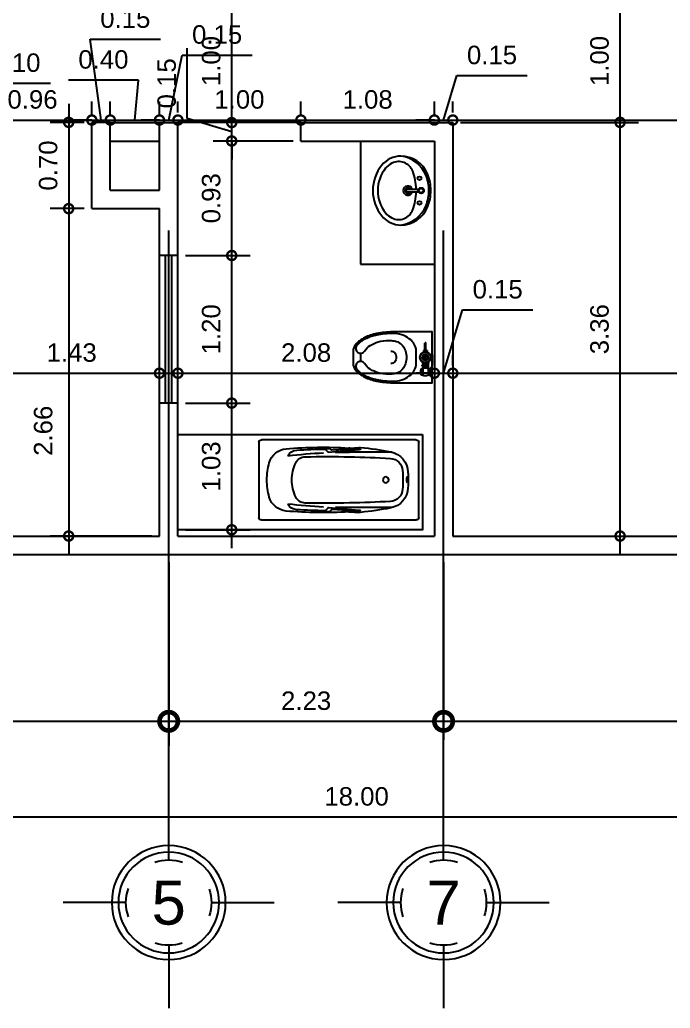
# Model space of a CAD drawing. Header units: inches. Extents: x -370 to 18, y -197 to 199.
# Drawn here: x -279.89 to -274.6, y 76.47 to 84.51 of the extents above; entities that cross this region are included whole.
import ezdxf
from ezdxf.enums import TextEntityAlignment as Align

# ---------------------------------------------------------------- set-up
doc = ezdxf.new("R2010")
doc.units = ezdxf.units.IN
doc.header["$MEASUREMENT"] = 0
doc.header["$PDMODE"] = 34
doc.header["$PDSIZE"] = 0.2
doc.linetypes.add('CENTER2', pattern=[28.575, 19.05, -3.175, 3.175, -3.175])
for name, color, linetype in [('artefactos', 1, 'Continuous'), ('aux2', 194, 'Continuous'), ('MUEBLES', 7, 'Continuous')]:
    doc.layers.add(name, color=color, linetype=linetype)
doc.styles.get("Standard").update_dxf_attribs({"font": 'arial.ttf'})
doc.dimstyles.new('E100', dxfattribs={"dimtxt": 0.15, "dimasz": 0.15, "dimexe": 0.15, "dimexo": 0.0625, "dimgap": 0.09, "dimtad": 1, "dimzin": 0, "dimdsep": 46, "dimtxsty": 'Standard', "dimblk": 'DOTSMALL', "dimcen": 0.09, "dimdle": 0.15, "dimclrd": 1, "dimclre": 1, "dimclrt": 2, "dimazin": 0, "dimtfac": 1, "dimtofl": 0, "dimtmove": 1, "dimatfit": 1, "dimldrblk": 'OPEN90', "dimfxl": 1, "dimtolj": 1, "dimtzin": 0, "dimarcsym": 0})

# ---------------------------------------------------------------- blocks, each defined once
blk = doc.blocks.new('BC-P3')
at = {"color": 1}
for p, q in [((-0.352, 0), (0.352, 0)), ((-0.375, -1.477), (-0.375, -0.023)), ((0.375, -0.023), (0.375, -1.477)), ((-0.26, -0.2499), (-0.26, -0.65)), ((0.26, -0.2499), (0.26, -0.65)), ((-0.2953, -0.6154), (-0.2892, -0.5454)), ((-0.2892, -0.5454), (-0.2878, -0.546)), ((0.2892, -0.5454), (0.2878, -0.546)), ((0.2953, -0.6154), (0.2892, -0.5454)), ((-0.2989, -0.646), (-0.3045, -0.5624)), ((-0.2953, -0.6154), (-0.2899, -0.6208)), ((-0.2893, -0.622), (-0.2783, -0.8155)), ((-0.2596, -0.8467), (-0.2848, -0.5585)), ((0.2596, -0.8467), (0.2848, -0.5585)), ((0.2893, -0.622), (0.2783, -0.8155)), ((0.2953, -0.6154), (0.2899, -0.6208)), ((0.2989, -0.646), (0.3045, -0.5624)), ((-0.2953, -0.8354), (-0.28, -0.8201)), ((0.2953, -0.8354), (0.28, -0.8201)), ((-0.2953, -0.8854), (-0.2953, -0.8354)), ((-0.2953, -0.8854), (-0.2613, -0.8514)), ((0.2953, -0.8854), (0.2613, -0.8514)), ((0.2953, -0.8854), (0.2953, -0.8354)), ((0.352, -1.5), (-0.352, -1.5))]:
    blk.add_line(p, q, dxfattribs=at)
blk.add_lwpolyline([(-0.0257, -0.1082, 0.338364), (-0.0251, -0.1089, 0.038384), (-0.0177, -0.1104, 0.0164), (-0.0096, -0.111, 0.011665), (0.0018, -0.1113, 0.011665), (0.0131, -0.111, 0.0164), (0.0212, -0.1104, 0.038384), (0.0287, -0.1089, 0.338364), (0.0293, -0.1082, 0.338364), (0.0287, -0.1074, 0.038384), (0.0212, -0.106, 0.0164), (0.0131, -0.1053, 0.011665), (0.0018, -0.1051, 0.011665), (-0.0096, -0.1053, 0.0164), (-0.0177, -0.106, 0.038384), (-0.0251, -0.1074, 0.338364)], format="xyb", close=True, dxfattribs=at)
blk.add_circle((0, -0.31), 0.0275, dxfattribs=at)
for centre, radius, start, end in [((-0.352, -0.023), 0.023, 90, 180), ((0.352, -0.023), 0.023, 0, 90), ((-0.0667, -0.3012), 0.2, 92.12388, 168.98385), ((-0.0815, -0.2718), 0.12, 92.55385, 176.46704), ((0, -2.1), 1.95, 90, 92.55385), ((0, -2.1), 2, 90, 92.12388), ((0, -2.1), 2, 87.87612, 90), ((0, -2.1), 1.95, 87.44615, 90), ((0.0667, -0.3012), 0.2, 11.01615, 87.87612), ((0.0815, -0.2718), 0.12, 3.53296, 87.44615), ((2.6769, -0.8354), 2.9952, 168.98385, 174.45872), ((7.9619, -0.7684), 8.1788, 176.46704, 179.17039), ((-7.9619, -0.7684), 8.1788, 0.82961, 3.53296), ((-2.6769, -0.8354), 2.9952, 5.54128, 11.01615), ((-0.2047, -0.5558), 0.1, 174.45872, 183.78321), ((-0.2885, -0.5478), 0.002, 12.28041, 69.25291), ((-0.3843, -0.5687), 0.1, 4.12515, 12.28041), ((0.3843, -0.5687), 0.1, 167.71959, 175.87485), ((0.2885, -0.5478), 0.002, 110.74709, 167.71959), ((0.2047, -0.5558), 0.1, 356.21679, 5.54128), ((-0.3887, -0.6519), 0.09, 356.4609, 3.78321), ((-0.2913, -0.6222), 0.002, 5, 45.7989), ((0.2913, -0.6222), 0.002, 134.2011, 175), ((0.3887, -0.6519), 0.09, 176.21679, 183.5391), ((3.6679, -0.9028), 3.9744, 176.4609, 184.94181), ((4.7424, -0.6539), 5.0024, 179.95577, 181.46375), ((8.359, -0.8804), 8.5781, 178.46078, 181.23964), ((-8.359, -0.8804), 8.5781, 358.76036, 1.53922), ((-4.7424, -0.6539), 5.0024, 358.53625, 0.04423), ((-3.6679, -0.9028), 3.9744, 355.05819, 3.5391), ((-0.2843, -0.8159), 0.006, 315, 3.25052), ((0.2843, -0.8159), 0.006, 176.74948, 225), ((4.3506, -0.8512), 4.6397, 180.34512, 183.62539), ((-0.2655, -0.8472), 0.006, 315, 5), ((4.7424, -0.6539), 5.0024, 182.73477, 186.58735), ((-4.7424, -0.6539), 5.0024, 353.41265, 357.26523), ((0.2655, -0.8472), 0.006, 175, 225), ((-4.3506, -0.8512), 4.6397, 356.37461, 359.65488), ((-0.1171, -1.0638), 0.1, 181.23964, 243.87909), ((0.1171, -1.0638), 0.1, 296.12091, 358.76036), ((-0.1799, -1.1395), 0.1, 182.91722, 241.94627), ((0, -0.825), 0.366, 243.87909, 270), ((0, -0.825), 0.366, 270, 296.12091), ((0.1799, -1.1395), 0.1, 298.05373, 357.08278), ((-0.1124, -1.2297), 0.18, 184.94181, 254.47903), ((0.1124, -1.2297), 0.18, 285.52097, 355.05819), ((-0.352, -1.477), 0.023, 180, 270), ((0, -0.825), 0.6, 254.47903, 270), ((0, -0.825), 0.6, 270, 285.52097), ((0.352, -1.477), 0.023, 270, 0)]:
    blk.add_arc(centre, radius, start, end, dxfattribs=at)
blk = doc.blocks.new('lo')
at = {"layer": 'artefactos', "color": 1, "linetype": 'Continuous'}
for p, q in [((0.0359, 0.0116), (0.1244, 0.0116)), ((0.0359, -0.0116), (0.1244, -0.0116))]:
    blk.add_line(p, q, dxfattribs=at)
at = {"layer": 'artefactos', "color": 1}
blk.add_lwpolyline([(-0.1752, -0.2061, 0.225897), (-0.02, -0.28, 0.302325), (0.1968, -0.1357, 0.099436), (0.224, 0, 0.099436), (0.1968, 0.1357, 0.302325), (-0.02, 0.28, 0.225897), (-0.1752, 0.2061, 0.172204), (-0.2484, 0, 0.172204)], format="xyb", close=True, dxfattribs=at)
blk.add_lwpolyline([(-0.1442, 0.1809, 0.172204), (-0.2084, 0, 0.172204), (-0.1442, -0.1809)], format="xyb", dxfattribs=at)
at = {"layer": 'artefactos', "color": 1, "linetype": 'Continuous'}
blk.add_circle((0.1445, 0), 0.0233, dxfattribs=at)
at = {"layer": 'artefactos', "color": 1}
for centre, radius, start, end in [((-0.0536, 0.0242), 0.258, 82.50469, 82.50469), ((-0.0536, -0.0243), 0.258, 277.49531, 277.49531), ((-0.02, 0.08), 0.16, 117.069, 140.91709), ((-0.0375, 0.1143), 0.1215, 20.35846, 117.06899), ((-0.3455, 0), 0.45, 1.48123, 20.35846), ((-0.3455, 0), 0.45, 339.64154, 358.51845), ((-0.0375, -0.1143), 0.1215, 242.93101, 339.64154), ((-0.02, -0.08), 0.16, 219.08291, 242.931)]:
    blk.add_arc(centre, radius, start, end, dxfattribs=at)
at = {"layer": 'artefactos', "color": 1, "linetype": 'Continuous'}
blk.add_arc((0.0359, 0), 0.0116, 90, 270, dxfattribs=at)
at = {"layer": 'aux2', "color": 1}
for centre, radius in [((0.1315, 0.1), 0.015), ((0.1445, 0), 0.0175), ((0.1315, -0.1), 0.015)]:
    blk.add_circle(centre, radius, dxfattribs=at)
for centre, radius, start, end in [((-0.0536, 0.0242), 0.258, 22.17926, 82.50469), ((-0.1275, 0), 0.3355, 0, 21.25325), ((0.0375, 0), 0.0375, 18.07084, 341.92501), ((0.0375, 0), 0.023, 30.38108, 329.61146), ((-0.1275, 0), 0.3355, 338.74675, 0), ((-0.0536, -0.0243), 0.258, 277.49531, 337.82074)]:
    blk.add_arc(centre, radius, start, end, dxfattribs=at)
blk = doc.blocks.new('videt')
at = {"layer": 'artefactos', "color": 1}
blk.add_line((0.0239, 0.2899), (-0.0436, 0.2899), dxfattribs=at)
for points in [[(0.1964, 0.0288, 0.049648), (0.1834, 0.1591, 0.06346), (0.1506, 0.2564, 0.103485), (0.0927, 0.3312, 0.178458), (0.0401, 0.3506), (-0.0599, 0.3506, 0.178458), (-0.1124, 0.3312, 0.103485), (-0.1703, 0.2564, 0.06346), (-0.2031, 0.1591, 0.049648), (-0.2161, 0.0288), (-0.2161, -0.2931), (0.1964, -0.2931)], [(-0.1043, 0.3217, 0.103485), (-0.1591, 0.2509, 0.06346), (-0.1909, 0.1566, 0.049648), (-0.2036, 0.0288, 0.075858), (-0.1922, -0.0463, 0.086069), (-0.1615, -0.106, 0.105985), (-0.1127, -0.1483, 0.126201), (-0.0599, -0.1618), (0.0401, -0.1618, 0.126201), (0.0929, -0.1483, 0.105985), (0.1418, -0.106, 0.086069), (0.1724, -0.0463, 0.075858), (0.1839, 0.0288, 0.049648), (0.1712, 0.1566, 0.06346), (0.1394, 0.2509, 0.103485), (0.0846, 0.3217, 0.097511), (0.0705, 0.3277, 0.09808), (0.0553, 0.3278, 0.098895), (0.0412, 0.322, 0.099479), (0.0304, 0.3114, 0.099479), (0.0246, 0.2974, 0.098895), (0.0247, 0.2822, 0.09808), (0.0305, 0.2682, 0.097511), (0.0414, 0.2574, -0.102445), (0.0867, 0.2111, -0.077884), (0.1156, 0.1456, -0.065096), (0.1267, 0.0607, -0.024284), (0.1251, 0.0288, -0.115331), (0.1153, -0.0135, -0.103946), (0.0856, -0.0512, -0.091071), (0.0428, -0.0754, -0.083675), (-0.0099, -0.0843, -0.083675), (-0.0626, -0.0754, -0.091071), (-0.1053, -0.0512, -0.103946), (-0.135, -0.0135, -0.115331), (-0.1449, 0.0288, -0.024284), (-0.1464, 0.0607, -0.065096), (-0.1353, 0.1456, -0.077884), (-0.1064, 0.2111, -0.102445), (-0.0611, 0.2574, 0.097511), (-0.0503, 0.2682, 0.09808), (-0.0444, 0.2822, 0.098895), (-0.0444, 0.2974, 0.099479), (-0.0502, 0.3114, 0.099479), (-0.0609, 0.322, 0.098895), (-0.075, 0.3278, 0.09808), (-0.0902, 0.3277, 0.097511)]]:
    blk.add_lwpolyline(points, format="xyb", close=True, dxfattribs=at)
blk.add_lwpolyline([(0.0401, 0.0429, -0.111064), (0.0364, 0.0264, -0.102841), (0.0255, 0.0119, -0.093011), (0.0096, 0.0026, -0.087082), (-0.0099, -0.0009, -0.087082), (-0.0293, 0.0026, -0.093011), (-0.0452, 0.0119, -0.102841), (-0.0562, 0.0264, -0.111064), (-0.0599, 0.0429, -0.111064)], format="xyb", dxfattribs=at)
at = {"layer": 'aux2', "color": 1}
for p, q in [((-0.1536, -0.2152), (-0.1536, -0.2027)), ((-0.0829, -0.2152), (-0.1536, -0.2152)), ((-0.1505, -0.2058), (-0.1505, -0.2012)), ((-0.1349, -0.209), (-0.1474, -0.209)), ((-0.1317, -0.2058), (-0.1317, -0.1966)), ((-0.1255, -0.2058), (-0.1255, -0.1966)), ((-0.1099, -0.209), (-0.1224, -0.209)), ((-0.1067, -0.2058), (-0.1067, -0.2012)), ((-0.1036, -0.2152), (-0.1036, -0.2027)), ((-0.0829, -0.2121), (-0.0704, -0.2121)), ((-0.0829, -0.2616), (-0.0829, -0.2121)), ((-0.0829, -0.2369), (-0.0704, -0.2369)), ((-0.0704, -0.2616), (-0.0704, -0.2121)), ((-0.0579, -0.2152), (-0.0704, -0.2152)), ((-0.0459, -0.2121), (-0.0579, -0.2121)), ((-0.0579, -0.2616), (-0.0579, -0.2121)), ((0.0465, -0.2215), (0.0311, -0.2215)), ((0.0465, -0.2523), (0.0465, -0.2215)), ((0.0496, -0.2337), (0.1058, -0.2337)), ((0.0496, -0.24), (0.1058, -0.24)), ((-0.1661, -0.2931), (-0.1661, -0.2806)), ((-0.1661, -0.2931), (-0.0911, -0.2931)), ((-0.0829, -0.2585), (-0.1536, -0.2585)), ((-0.1536, -0.2771), (-0.1536, -0.2585)), ((-0.1505, -0.2765), (-0.1505, -0.2648)), ((-0.1349, -0.2616), (-0.1474, -0.2616)), ((-0.1317, -0.2744), (-0.1317, -0.2648)), ((-0.1255, -0.2744), (-0.1255, -0.2648)), ((-0.1099, -0.2616), (-0.1224, -0.2616)), ((-0.1067, -0.2765), (-0.1067, -0.2648)), ((-0.1036, -0.2771), (-0.1036, -0.2585)), ((-0.0911, -0.2931), (-0.0911, -0.2806)), ((-0.0829, -0.2616), (-0.0704, -0.2616)), ((-0.0579, -0.2585), (-0.0704, -0.2585)), ((-0.0459, -0.2616), (-0.0579, -0.2616)), ((0.0465, -0.2523), (0.0311, -0.2523))]:
    blk.add_line(p, q, dxfattribs=at)
blk.add_lwpolyline([(-0.0349, -0.2369), (-0.0224, -0.2585), (0.0026, -0.2585), (0.0151, -0.2369), (0.0026, -0.2152), (-0.0224, -0.2152)], close=True, dxfattribs=at)
for centre, radius in [((-0.0099, -0.2369), 0.0437), ((-0.0099, -0.2355), 0.025), ((-0.0099, -0.2369), 0.025), ((-0.0099, -0.2369), 0.00855)]:
    blk.add_circle(centre, radius, dxfattribs=at)
for centre, radius, start, end in [((-0.1192, -0.2369), 0.0406, 147.79517, 212.20483), ((-0.1286, -0.2496), 0.0531, 61.92751, 118.07249), ((-0.1474, -0.2058), 0.00312, 180, 270), ((-0.1349, -0.2058), 0.00312, 270, 0), ((-0.1224, -0.2058), 0.00312, 180, 270), ((-0.1099, -0.2058), 0.00312, 270, 0), ((-0.138, -0.2369), 0.0406, 327.79577, 32.20423), ((0.0496, -0.2306), 0.00312, 180, 270), ((0.0496, -0.2431), 0.00312, 90, 180), ((0.1058, -0.2369), 0.00312, 270, 90), ((-0.1286, -0.39), 0.1156, 71.07536, 108.92464), ((-0.1474, -0.2648), 0.00312, 90, 180), ((-0.1349, -0.2648), 0.00312, 0, 90), ((-0.1224, -0.2648), 0.00312, 90, 180), ((-0.1099, -0.2648), 0.00312, 0, 90)]:
    blk.add_arc(centre, radius, start, end, dxfattribs=at)
blk = doc.blocks.new('EJE NORTE NUEVO')
at = {"color": 8}
for p, q in [((0, 3.2523), (0, 3.7639)), ((-0.3472, 2.9051), (-0.8588, 2.9051)), ((0.3472, 2.9051), (0.8588, 2.9051))]:
    blk.add_line(p, q, dxfattribs=at)
at = {"color": 2, "linetype": 'CENTER2'}
blk.add_line((0, 2.5579), (0, -2.5579), dxfattribs=at)
at = {"color": 8}
blk.add_circle((0, 2.9051), 0.4631, dxfattribs=at)
at = {"color": 4}
blk.add_circle((0, 2.9051), 0.4093, dxfattribs=at)
at = {"color": 8}
for start, end in [(71.41612, 108.58388), (160.69933, 199.27842), (341.76936, 18.25289), (251.05257, 288.94743)]:
    blk.add_arc((0, 2.9051), 0.3472, start, end, dxfattribs=at)
at = {"color": 4}
blk.add_attdef('A', text='', height=0.3581, dxfattribs=at).set_placement((0, 2.9051), align=Align.MIDDLE_CENTER)
blk = doc.blocks.new('_DotSmall')
at = {"color": 0, "linetype": 'ByBlock', "const_width": 0.5}
blk.add_lwpolyline([(-0.0625, 0, 1), (0.0625, 0, 1)], format="xyb", close=True, dxfattribs=at)
blk = doc.blocks.new('*D142')
at = {"color": 1, "lineweight": -2, "transparency": 16777216}
for p, q in [((-212.554, 105.2216), (-212.554, 103.7278)), ((-205.1568, 105.2216), (-205.1568, 103.7278)), ((-212.754, 103.9278), (-204.9568, 103.9278))]:
    blk.add_line(p, q, dxfattribs=at)
at = {"layer": 'DEFPOINTS', "color": 0, "transparency": 16777216}
for p in [(-212.554, 105.2841), (-205.1568, 105.2841), (-205.1568, 103.9278)]:
    blk.add_point(p, dxfattribs=at)
at = {"color": 1, "lineweight": -2, "transparency": 16777216, "xscale": 0.3, "yscale": 0.3, "zscale": 0.3, "rotation": 180}
blk.add_blockref('_DotSmall', (-212.554, 103.9278), dxfattribs=at)
at = {"color": 1, "lineweight": -2, "transparency": 16777216, "xscale": 0.3, "yscale": 0.3, "zscale": 0.3}
blk.add_blockref('_DotSmall', (-205.1568, 103.9278), dxfattribs=at)
at = {"color": 2, "transparency": 16777216, "insert": (-208.8554, 104.1199), "char_height": 0.2, "attachment_point": 5}
blk.add_mtext('\\A1;7.40', dxfattribs=at)
blk = doc.blocks.new('_Open90')
at = {"color": 0, "linetype": 'ByBlock', "lineweight": -2}
for p, q in [((0, 0), (-1, 0)), ((-0.5, 0.5), (0, 0)), ((0, 0), (-0.5, -0.5))]:
    blk.add_line(p, q, dxfattribs=at)
blk = doc.blocks.new('*D492')
at = {"color": 1, "lineweight": -2, "transparency": 16777216}
for p, q in [((36.8567, -0.0625), (36.8567, -1.5064)), ((39.0916, -0.0625), (39.0916, -1.5064)), ((36.7067, -1.3564), (39.2416, -1.3564))]:
    blk.add_line(p, q, dxfattribs=at)
at = {"layer": 'DEFPOINTS', "color": 0, "transparency": 16777216}
for p in [(36.8567, 0), (39.0916, 0), (39.0916, -1.3564)]:
    blk.add_point(p, dxfattribs=at)
at = {"color": 1, "lineweight": -2, "transparency": 16777216, "xscale": 0.3, "yscale": 0.3, "zscale": 0.3, "rotation": 180}
blk.add_blockref('_DotSmall', (36.8567, -1.3564), dxfattribs=at)
at = {"color": 1, "lineweight": -2, "transparency": 16777216, "xscale": 0.3, "yscale": 0.3, "zscale": 0.3}
blk.add_blockref('_DotSmall', (39.0916, -1.3564), dxfattribs=at)
at = {"color": 2, "transparency": 16777216, "insert": (37.9741, -1.1897), "char_height": 0.15, "attachment_point": 5}
blk.add_mtext('\\A1;2.23', dxfattribs=at)
blk = doc.blocks.new('*D487')
at = {"color": 1, "lineweight": -2, "transparency": 16777216}
for p, q in [((47.3845, 1.8875), (47.3845, -1.5064)), ((39.0916, -0.0625), (39.0916, -1.5064)), ((38.9416, -1.3564), (47.5345, -1.3564))]:
    blk.add_line(p, q, dxfattribs=at)
at = {"layer": 'DEFPOINTS', "color": 0, "transparency": 16777216}
for p in [(47.3845, 1.95), (39.0916, 0), (47.3845, -1.3564)]:
    blk.add_point(p, dxfattribs=at)
at = {"color": 1, "lineweight": -2, "transparency": 16777216, "xscale": 0.3, "yscale": 0.3, "zscale": 0.3, "rotation": 180}
blk.add_blockref('_DotSmall', (39.0916, -1.3564), dxfattribs=at)
at = {"color": 1, "lineweight": -2, "transparency": 16777216, "xscale": 0.3, "yscale": 0.3, "zscale": 0.3}
blk.add_blockref('_DotSmall', (47.3845, -1.3564), dxfattribs=at)
at = {"color": 2, "transparency": 16777216, "insert": (43.238, -1.1898), "char_height": 0.15, "attachment_point": 5}
blk.add_mtext('\\A1;8.29', dxfattribs=at)
blk = doc.blocks.new('*D488')
at = {"color": 1, "lineweight": -2, "transparency": 16777216}
for p, q in [((29.3845, -0.0625), (29.3845, -2.2842)), ((47.3845, -0.0625), (47.3845, -2.2842)), ((29.2345, -2.1342), (47.5345, -2.1342))]:
    blk.add_line(p, q, dxfattribs=at)
at = {"layer": 'DEFPOINTS', "color": 0, "transparency": 16777216}
for p in [(29.3845, 0), (47.3845, 0), (47.3845, -2.1342)]:
    blk.add_point(p, dxfattribs=at)
at = {"color": 1, "lineweight": -2, "transparency": 16777216, "xscale": 0.3, "yscale": 0.3, "zscale": 0.3, "rotation": 180}
blk.add_blockref('_DotSmall', (29.3845, -2.1342), dxfattribs=at)
at = {"color": 1, "lineweight": -2, "transparency": 16777216, "xscale": 0.3, "yscale": 0.3, "zscale": 0.3}
blk.add_blockref('_DotSmall', (47.3845, -2.1342), dxfattribs=at)
at = {"color": 2, "transparency": 16777216, "insert": (38.3845, -1.9676), "char_height": 0.15, "attachment_point": 5}
blk.add_mtext('\\A1;18.00', dxfattribs=at)
blk = doc.blocks.new('*D262')
at = {"color": 1, "lineweight": -2, "transparency": 16777216}
for p, q in [((-280.3133, 83.6304), (-280.2049, 83.992)), ((-280.2049, 83.992), (-279.6357, 83.992)), ((-280.3633, 83.3734), (-280.3633, 83.7804)), ((-280.2633, 83.3734), (-280.2633, 83.7804)), ((-280.3633, 83.6304), (-280.5133, 83.6304)), ((-280.3633, 83.6304), (-280.2633, 83.6304)), ((-280.2633, 83.6304), (-280.1133, 83.6304))]:
    blk.add_line(p, q, dxfattribs=at)
at = {"layer": 'DEFPOINTS', "color": 0, "transparency": 16777216}
for p in [(-280.2633, 83.6304), (-280.3633, 83.3109), (-280.2633, 83.3109)]:
    blk.add_point(p, dxfattribs=at)
at = {"color": 1, "lineweight": -2, "transparency": 16777216, "xscale": 0.15, "yscale": 0.15, "zscale": 0.15}
blk.add_blockref('_DotSmall', (-280.3633, 83.6304), dxfattribs=at)
at = {"color": 1, "lineweight": -2, "transparency": 16777216, "xscale": 0.15, "yscale": 0.15, "zscale": 0.15, "rotation": 180}
blk.add_blockref('_DotSmall', (-280.2633, 83.6304), dxfattribs=at)
at = {"color": 2, "transparency": 16777216, "insert": (-279.9203, 84.1586), "char_height": 0.15, "attachment_point": 5}
blk.add_mtext('\\A1;0.10', dxfattribs=at)
blk = doc.blocks.new('*D263')
at = {"color": 1, "lineweight": -2, "transparency": 16777216}
for p, q in [((-280.2633, 83.3734), (-280.2633, 83.8429)), ((-279.2992, 83.735), (-279.2992, 83.8429)), ((-280.4133, 83.6929), (-279.1492, 83.6929))]:
    blk.add_line(p, q, dxfattribs=at)
at = {"layer": 'DEFPOINTS', "color": 0, "transparency": 16777216}
for p in [(-279.2992, 83.6929), (-279.2992, 83.6725), (-280.2633, 83.3109)]:
    blk.add_point(p, dxfattribs=at)
at = {"color": 1, "lineweight": -2, "transparency": 16777216, "xscale": 0.15, "yscale": 0.15, "zscale": 0.15, "rotation": 180}
blk.add_blockref('_DotSmall', (-280.2633, 83.6929), dxfattribs=at)
at = {"color": 1, "lineweight": -2, "transparency": 16777216, "xscale": 0.15, "yscale": 0.15, "zscale": 0.15}
blk.add_blockref('_DotSmall', (-279.2992, 83.6929), dxfattribs=at)
at = {"color": 2, "transparency": 16777216, "insert": (-279.7813, 83.8595), "char_height": 0.15, "attachment_point": 5}
blk.add_mtext('\\A1;0.96', dxfattribs=at)
blk = doc.blocks.new('*D264')
at = {"color": 1, "lineweight": -2, "transparency": 16777216}
for p, q in [((-279.2242, 83.6929), (-279.3124, 84.3498)), ((-279.3124, 84.3498), (-278.7417, 84.3498)), ((-279.2992, 83.735), (-279.2992, 83.8429)), ((-279.1492, 83.735), (-279.1492, 83.8429)), ((-279.2992, 83.6929), (-279.4492, 83.6929)), ((-279.2992, 83.6929), (-279.1492, 83.6929)), ((-279.1492, 83.6929), (-278.9992, 83.6929))]:
    blk.add_line(p, q, dxfattribs=at)
at = {"layer": 'DEFPOINTS', "color": 0, "transparency": 16777216}
for p in [(-279.2992, 83.6725), (-279.1492, 83.6929), (-279.1492, 83.6725)]:
    blk.add_point(p, dxfattribs=at)
at = {"color": 1, "lineweight": -2, "transparency": 16777216, "xscale": 0.15, "yscale": 0.15, "zscale": 0.15}
blk.add_blockref('_DotSmall', (-279.2992, 83.6929), dxfattribs=at)
at = {"color": 1, "lineweight": -2, "transparency": 16777216, "xscale": 0.15, "yscale": 0.15, "zscale": 0.15, "rotation": 180}
blk.add_blockref('_DotSmall', (-279.1492, 83.6929), dxfattribs=at)
at = {"color": 2, "transparency": 16777216, "insert": (-279.027, 84.5164), "char_height": 0.15, "attachment_point": 5}
blk.add_mtext('\\A1;0.15', dxfattribs=at)
blk = doc.blocks.new('*D265')
at = {"color": 1, "lineweight": -2, "transparency": 16777216}
for p, q in [((-278.9203, 84.0183), (-279.4895, 84.0183)), ((-278.9492, 83.6929), (-278.9203, 84.0183)), ((-279.1492, 83.735), (-279.1492, 83.8429)), ((-278.7492, 83.735), (-278.7492, 83.8429)), ((-279.2992, 83.6929), (-278.5992, 83.6929))]:
    blk.add_line(p, q, dxfattribs=at)
at = {"layer": 'DEFPOINTS', "color": 0, "transparency": 16777216}
for p in [(-279.1492, 83.6725), (-278.7492, 83.6929), (-278.7492, 83.6725)]:
    blk.add_point(p, dxfattribs=at)
at = {"color": 1, "lineweight": -2, "transparency": 16777216, "xscale": 0.15, "yscale": 0.15, "zscale": 0.15, "rotation": 180}
blk.add_blockref('_DotSmall', (-279.1492, 83.6929), dxfattribs=at)
at = {"color": 1, "lineweight": -2, "transparency": 16777216, "xscale": 0.15, "yscale": 0.15, "zscale": 0.15}
blk.add_blockref('_DotSmall', (-278.7492, 83.6929), dxfattribs=at)
at = {"color": 2, "transparency": 16777216, "insert": (-279.2049, 84.1849), "char_height": 0.15, "attachment_point": 5}
blk.add_mtext('\\A1;0.40', dxfattribs=at)
blk = doc.blocks.new('*D266')
at = {"color": 1, "lineweight": -2, "transparency": 16777216}
for p, q in [((-278.6742, 83.6929), (-278.5658, 84.2211)), ((-278.5658, 84.2211), (-277.995, 84.2211)), ((-278.7492, 83.735), (-278.7492, 83.8429)), ((-278.5992, 83.7554), (-278.5992, 83.8429)), ((-278.7492, 83.6929), (-278.8992, 83.6929)), ((-278.7492, 83.6929), (-278.5992, 83.6929)), ((-278.5992, 83.6929), (-278.4492, 83.6929))]:
    blk.add_line(p, q, dxfattribs=at)
at = {"layer": 'DEFPOINTS', "color": 0, "transparency": 16777216}
for p in [(-278.7492, 83.6725), (-278.5992, 83.6929), (-278.5992, 83.6929)]:
    blk.add_point(p, dxfattribs=at)
at = {"color": 1, "lineweight": -2, "transparency": 16777216, "xscale": 0.15, "yscale": 0.15, "zscale": 0.15}
blk.add_blockref('_DotSmall', (-278.7492, 83.6929), dxfattribs=at)
at = {"color": 1, "lineweight": -2, "transparency": 16777216, "xscale": 0.15, "yscale": 0.15, "zscale": 0.15, "rotation": 180}
blk.add_blockref('_DotSmall', (-278.5992, 83.6929), dxfattribs=at)
at = {"color": 2, "transparency": 16777216, "insert": (-278.2804, 84.3876), "char_height": 0.15, "attachment_point": 5}
blk.add_mtext('\\A1;0.15', dxfattribs=at)
blk = doc.blocks.new('*D267')
at = {"color": 1, "lineweight": -2, "transparency": 16777216}
for p, q in [((-278.5992, 83.7554), (-278.5992, 83.8429)), ((-277.5992, 83.735), (-277.5992, 83.8429)), ((-278.7492, 83.6929), (-277.4492, 83.6929))]:
    blk.add_line(p, q, dxfattribs=at)
at = {"layer": 'DEFPOINTS', "color": 0, "transparency": 16777216}
for p in [(-278.5992, 83.6929), (-277.5992, 83.6929), (-277.5992, 83.6725)]:
    blk.add_point(p, dxfattribs=at)
at = {"color": 1, "lineweight": -2, "transparency": 16777216, "xscale": 0.15, "yscale": 0.15, "zscale": 0.15, "rotation": 180}
blk.add_blockref('_DotSmall', (-278.5992, 83.6929), dxfattribs=at)
at = {"color": 1, "lineweight": -2, "transparency": 16777216, "xscale": 0.15, "yscale": 0.15, "zscale": 0.15}
blk.add_blockref('_DotSmall', (-277.5992, 83.6929), dxfattribs=at)
at = {"color": 2, "transparency": 16777216, "insert": (-278.0992, 83.8595), "char_height": 0.15, "attachment_point": 5}
blk.add_mtext('\\A1;1.00', dxfattribs=at)
blk = doc.blocks.new('*D268')
at = {"color": 1, "lineweight": -2, "transparency": 16777216}
for p, q in [((-277.5992, 83.735), (-277.5992, 83.8429)), ((-276.5143, 83.735), (-276.5143, 83.8429)), ((-277.7492, 83.6929), (-276.3643, 83.6929))]:
    blk.add_line(p, q, dxfattribs=at)
at = {"layer": 'DEFPOINTS', "color": 0, "transparency": 16777216}
for p in [(-277.5992, 83.6725), (-276.5143, 83.6929), (-276.5143, 83.6725)]:
    blk.add_point(p, dxfattribs=at)
at = {"color": 1, "lineweight": -2, "transparency": 16777216, "xscale": 0.15, "yscale": 0.15, "zscale": 0.15, "rotation": 180}
blk.add_blockref('_DotSmall', (-277.5992, 83.6929), dxfattribs=at)
at = {"color": 1, "lineweight": -2, "transparency": 16777216, "xscale": 0.15, "yscale": 0.15, "zscale": 0.15}
blk.add_blockref('_DotSmall', (-276.5143, 83.6929), dxfattribs=at)
at = {"color": 2, "transparency": 16777216, "insert": (-277.0568, 83.8595), "char_height": 0.15, "attachment_point": 5}
blk.add_mtext('\\A1;1.08', dxfattribs=at)
blk = doc.blocks.new('*D269')
at = {"color": 1, "lineweight": -2, "transparency": 16777216}
for p, q in [((-276.4393, 83.6929), (-276.3308, 84.0545)), ((-276.3308, 84.0545), (-275.76, 84.0545)), ((-276.5143, 83.735), (-276.5143, 83.8429)), ((-276.3643, 83.7554), (-276.3643, 83.8429)), ((-276.5143, 83.6929), (-276.6643, 83.6929)), ((-276.5143, 83.6929), (-276.3643, 83.6929)), ((-276.3643, 83.6929), (-276.2143, 83.6929))]:
    blk.add_line(p, q, dxfattribs=at)
at = {"layer": 'DEFPOINTS', "color": 0, "transparency": 16777216}
for p in [(-276.5143, 83.6725), (-276.3643, 83.6929), (-276.3643, 83.6929)]:
    blk.add_point(p, dxfattribs=at)
at = {"color": 1, "lineweight": -2, "transparency": 16777216, "xscale": 0.15, "yscale": 0.15, "zscale": 0.15}
blk.add_blockref('_DotSmall', (-276.5143, 83.6929), dxfattribs=at)
at = {"color": 1, "lineweight": -2, "transparency": 16777216, "xscale": 0.15, "yscale": 0.15, "zscale": 0.15, "rotation": 180}
blk.add_blockref('_DotSmall', (-276.3643, 83.6929), dxfattribs=at)
at = {"color": 2, "transparency": 16777216, "insert": (-276.0454, 84.2211), "char_height": 0.15, "attachment_point": 5}
blk.add_mtext('\\A1;0.15', dxfattribs=at)
blk = doc.blocks.new('*D270')
at = {"color": 1, "lineweight": -2, "transparency": 16777216}
for p, q in [((-276.3643, 83.7554), (-276.3643, 83.8429)), ((-270.9464, 83.8484), (-270.9464, 83.5429)), ((-276.5143, 83.6929), (-270.7964, 83.6929))]:
    blk.add_line(p, q, dxfattribs=at)
at = {"layer": 'DEFPOINTS', "color": 0, "transparency": 16777216}
for p in [(-270.9464, 83.9109), (-276.3643, 83.6929), (-270.9464, 83.6929)]:
    blk.add_point(p, dxfattribs=at)
at = {"color": 1, "lineweight": -2, "transparency": 16777216, "xscale": 0.15, "yscale": 0.15, "zscale": 0.15, "rotation": 180}
blk.add_blockref('_DotSmall', (-276.3643, 83.6929), dxfattribs=at)
at = {"color": 1, "lineweight": -2, "transparency": 16777216, "xscale": 0.15, "yscale": 0.15, "zscale": 0.15}
blk.add_blockref('_DotSmall', (-270.9464, 83.6929), dxfattribs=at)
at = {"color": 2, "transparency": 16777216, "insert": (-273.6554, 83.8595), "char_height": 0.15, "attachment_point": 5}
blk.add_mtext('\\A1;5.42', dxfattribs=at)
blk = doc.blocks.new('*D277')
at = {"color": 1, "lineweight": -2, "transparency": 16777216}
for p, q in [((-280.1769, 81.6484), (-280.1769, 81.7848)), ((-278.7492, 81.6484), (-278.7492, 81.7848)), ((-280.3269, 81.6348), (-278.5992, 81.6348))]:
    blk.add_line(p, q, dxfattribs=at)
at = {"layer": 'DEFPOINTS', "color": 0, "transparency": 16777216}
for p in [(-280.1769, 81.5859), (-278.7492, 81.6348), (-278.7492, 81.5859)]:
    blk.add_point(p, dxfattribs=at)
at = {"color": 1, "lineweight": -2, "transparency": 16777216, "xscale": 0.15, "yscale": 0.15, "zscale": 0.15, "rotation": 180}
blk.add_blockref('_DotSmall', (-280.1769, 81.6348), dxfattribs=at)
at = {"color": 1, "lineweight": -2, "transparency": 16777216, "xscale": 0.15, "yscale": 0.15, "zscale": 0.15}
blk.add_blockref('_DotSmall', (-278.7492, 81.6348), dxfattribs=at)
at = {"color": 2, "transparency": 16777216, "insert": (-279.4631, 81.8014), "char_height": 0.15, "attachment_point": 5}
blk.add_mtext('\\A1;1.43', dxfattribs=at)
blk = doc.blocks.new('*D278')
at = {"color": 1, "lineweight": -2, "transparency": 16777216}
for p, q in [((-278.5992, 81.4542), (-278.5992, 81.7848)), ((-276.5143, 81.6973), (-276.5143, 81.7848)), ((-278.7492, 81.6348), (-276.3643, 81.6348))]:
    blk.add_line(p, q, dxfattribs=at)
at = {"layer": 'DEFPOINTS', "color": 0, "transparency": 16777216}
for p in [(-276.5143, 81.6348), (-276.5143, 81.6348), (-278.5992, 81.3917)]:
    blk.add_point(p, dxfattribs=at)
at = {"color": 1, "lineweight": -2, "transparency": 16777216, "xscale": 0.15, "yscale": 0.15, "zscale": 0.15, "rotation": 180}
blk.add_blockref('_DotSmall', (-278.5992, 81.6348), dxfattribs=at)
at = {"color": 1, "lineweight": -2, "transparency": 16777216, "xscale": 0.15, "yscale": 0.15, "zscale": 0.15}
blk.add_blockref('_DotSmall', (-276.5143, 81.6348), dxfattribs=at)
at = {"color": 2, "transparency": 16777216, "insert": (-277.5568, 81.8014), "char_height": 0.15, "attachment_point": 5}
blk.add_mtext('\\A1;2.08', dxfattribs=at)
blk = doc.blocks.new('*D279')
at = {"color": 1, "lineweight": -2, "transparency": 16777216}
for p, q in [((-276.4393, 81.6348), (-276.2848, 82.1495)), ((-276.2848, 82.1495), (-275.7141, 82.1495)), ((-276.5143, 81.6973), (-276.5143, 81.7848)), ((-276.3643, 81.6973), (-276.3643, 81.7848)), ((-276.5143, 81.6348), (-276.6643, 81.6348)), ((-276.5143, 81.6348), (-276.3643, 81.6348)), ((-276.3643, 81.6348), (-276.2143, 81.6348))]:
    blk.add_line(p, q, dxfattribs=at)
at = {"layer": 'DEFPOINTS', "color": 0, "transparency": 16777216}
for p in [(-276.5143, 81.6348), (-276.3643, 81.6348), (-276.3643, 81.6348)]:
    blk.add_point(p, dxfattribs=at)
at = {"color": 1, "lineweight": -2, "transparency": 16777216, "xscale": 0.15, "yscale": 0.15, "zscale": 0.15}
blk.add_blockref('_DotSmall', (-276.5143, 81.6348), dxfattribs=at)
at = {"color": 1, "lineweight": -2, "transparency": 16777216, "xscale": 0.15, "yscale": 0.15, "zscale": 0.15, "rotation": 180}
blk.add_blockref('_DotSmall', (-276.3643, 81.6348), dxfattribs=at)
at = {"color": 2, "transparency": 16777216, "insert": (-275.9995, 82.3161), "char_height": 0.15, "attachment_point": 5}
blk.add_mtext('\\A1;0.15', dxfattribs=at)
blk = doc.blocks.new('*D280')
at = {"color": 1, "lineweight": -2, "transparency": 16777216}
for p, q in [((-276.3643, 81.6973), (-276.3643, 81.7848)), ((-270.7464, 81.4234), (-270.7464, 81.7848)), ((-276.5143, 81.6348), (-270.5964, 81.6348))]:
    blk.add_line(p, q, dxfattribs=at)
at = {"layer": 'DEFPOINTS', "color": 0, "transparency": 16777216}
for p in [(-276.3643, 81.6348), (-270.7464, 81.6348), (-270.7464, 81.3609)]:
    blk.add_point(p, dxfattribs=at)
at = {"color": 1, "lineweight": -2, "transparency": 16777216, "xscale": 0.15, "yscale": 0.15, "zscale": 0.15, "rotation": 180}
blk.add_blockref('_DotSmall', (-276.3643, 81.6348), dxfattribs=at)
at = {"color": 1, "lineweight": -2, "transparency": 16777216, "xscale": 0.15, "yscale": 0.15, "zscale": 0.15}
blk.add_blockref('_DotSmall', (-270.7464, 81.6348), dxfattribs=at)
at = {"color": 2, "transparency": 16777216, "insert": (-273.5554, 81.8014), "char_height": 0.15, "attachment_point": 5}
blk.add_mtext('\\A1;5.62', dxfattribs=at)
blk = doc.blocks.new('*D296')
at = {"color": 1, "lineweight": -2, "transparency": 16777216}
for p, q in [((-279.4874, 83.8241), (-279.4874, 82.8225)), ((-279.3617, 83.6741), (-279.6374, 83.6741)), ((-279.3617, 82.9725), (-279.6374, 82.9725))]:
    blk.add_line(p, q, dxfattribs=at)
at = {"layer": 'DEFPOINTS', "color": 0, "transparency": 16777216}
for p in [(-279.2992, 83.6741), (-279.4874, 82.9725), (-279.2992, 82.9725)]:
    blk.add_point(p, dxfattribs=at)
at = {"color": 1, "lineweight": -2, "transparency": 16777216, "xscale": 0.15, "yscale": 0.15, "zscale": 0.15}
for p, rotation in [((-279.4874, 83.6741), 90), ((-279.4874, 82.9725), 270)]:
    blk.add_blockref('_DotSmall', p, dxfattribs=dict(at, rotation=rotation))
at = {"color": 2, "transparency": 16777216, "insert": (-279.654, 83.3233), "char_height": 0.15, "attachment_point": 5, "rotation": 90}
blk.add_mtext('\\A1;0.70', dxfattribs=at)
blk = doc.blocks.new('*D297')
at = {"color": 1, "lineweight": -2, "transparency": 16777216}
for p, q in [((-279.4874, 83.1225), (-279.4874, 80.1609)), ((-279.3617, 82.9725), (-279.6374, 82.9725)), ((-278.8117, 80.3109), (-279.6374, 80.3109))]:
    blk.add_line(p, q, dxfattribs=at)
at = {"layer": 'DEFPOINTS', "color": 0, "transparency": 16777216}
for p in [(-279.2992, 82.9725), (-279.4874, 80.3109), (-278.7492, 80.3109)]:
    blk.add_point(p, dxfattribs=at)
at = {"color": 1, "lineweight": -2, "transparency": 16777216, "xscale": 0.15, "yscale": 0.15, "zscale": 0.15}
for p, rotation in [((-279.4874, 82.9725), 90), ((-279.4874, 80.3109), 270)]:
    blk.add_blockref('_DotSmall', p, dxfattribs=dict(at, rotation=rotation))
at = {"color": 2, "transparency": 16777216, "insert": (-279.6943, 81.1666), "char_height": 0.15, "attachment_point": 5, "rotation": 90}
blk.add_mtext('\\A1;2.66', dxfattribs=at)
blk = doc.blocks.new('*D298')
at = {"color": 1, "lineweight": -2, "transparency": 16777216}
for p, q in [((-278.1619, 80.2121), (-278.1619, 81.5417)), ((-278.5367, 81.3917), (-278.0119, 81.3917)), ((-278.5367, 80.3621), (-278.0119, 80.3621))]:
    blk.add_line(p, q, dxfattribs=at)
at = {"layer": 'DEFPOINTS', "color": 0, "transparency": 16777216}
for p in [(-278.5992, 81.3917), (-278.1619, 81.3917), (-278.5992, 80.3621)]:
    blk.add_point(p, dxfattribs=at)
at = {"color": 1, "lineweight": -2, "transparency": 16777216, "xscale": 0.15, "yscale": 0.15, "zscale": 0.15}
for p, rotation in [((-278.1619, 81.3917), 90), ((-278.1619, 80.3621), 270)]:
    blk.add_blockref('_DotSmall', p, dxfattribs=dict(at, rotation=rotation))
at = {"color": 2, "transparency": 16777216, "insert": (-278.3285, 80.8769), "char_height": 0.15, "attachment_point": 5, "rotation": 90}
blk.add_mtext('\\A1;1.03', dxfattribs=at)
blk = doc.blocks.new('*D299')
at = {"color": 1, "lineweight": -2, "transparency": 16777216}
for p, q in [((-278.1619, 81.2417), (-278.1619, 82.7417)), ((-278.5367, 82.5917), (-278.0119, 82.5917)), ((-278.5367, 81.3917), (-278.0119, 81.3917))]:
    blk.add_line(p, q, dxfattribs=at)
at = {"layer": 'DEFPOINTS', "color": 0, "transparency": 16777216}
for p in [(-278.5992, 82.5917), (-278.1619, 82.5917), (-278.5992, 81.3917)]:
    blk.add_point(p, dxfattribs=at)
at = {"color": 1, "lineweight": -2, "transparency": 16777216, "xscale": 0.15, "yscale": 0.15, "zscale": 0.15}
for p, rotation in [((-278.1619, 82.5917), 90), ((-278.1619, 81.3917), 270)]:
    blk.add_blockref('_DotSmall', p, dxfattribs=dict(at, rotation=rotation))
at = {"color": 2, "transparency": 16777216, "insert": (-278.3285, 81.9917), "char_height": 0.15, "attachment_point": 5, "rotation": 90}
blk.add_mtext('\\A1;1.20', dxfattribs=at)
blk = doc.blocks.new('*D300')
at = {"color": 1, "lineweight": -2, "transparency": 16777216}
for p, q in [((-278.1619, 82.4417), (-278.1619, 83.6725)), ((-277.6617, 83.5225), (-278.3119, 83.5225)), ((-278.5367, 82.5917), (-278.0119, 82.5917))]:
    blk.add_line(p, q, dxfattribs=at)
at = {"layer": 'DEFPOINTS', "color": 0, "transparency": 16777216}
for p in [(-278.1619, 83.5225), (-277.5992, 83.5225), (-278.5992, 82.5917)]:
    blk.add_point(p, dxfattribs=at)
at = {"color": 1, "lineweight": -2, "transparency": 16777216, "xscale": 0.15, "yscale": 0.15, "zscale": 0.15}
for p, rotation in [((-278.1619, 83.5225), 90), ((-278.1619, 82.5917), 270)]:
    blk.add_blockref('_DotSmall', p, dxfattribs=dict(at, rotation=rotation))
at = {"color": 2, "transparency": 16777216, "insert": (-278.3285, 83.0571), "char_height": 0.15, "attachment_point": 5, "rotation": 90}
blk.add_mtext('\\A1;0.93', dxfattribs=at)
blk = doc.blocks.new('*D301')
at = {"color": 1, "lineweight": -2, "transparency": 16777216}
for p, q in [((-278.5235, 83.706), (-278.5235, 84.2767)), ((-278.1619, 83.6725), (-278.1619, 83.8225)), ((-278.1619, 83.5975), (-278.5235, 83.706)), ((-277.6617, 83.6725), (-278.3119, 83.6725)), ((-278.1619, 83.5225), (-278.1619, 83.6725)), ((-277.6617, 83.5225), (-278.3119, 83.5225)), ((-278.1619, 83.5225), (-278.1619, 83.3725))]:
    blk.add_line(p, q, dxfattribs=at)
at = {"layer": 'DEFPOINTS', "color": 0, "transparency": 16777216}
for p in [(-278.1619, 83.6725), (-277.5992, 83.6725), (-277.5992, 83.5225)]:
    blk.add_point(p, dxfattribs=at)
at = {"color": 1, "lineweight": -2, "transparency": 16777216, "xscale": 0.15, "yscale": 0.15, "zscale": 0.15}
for p, rotation in [((-278.1619, 83.6725), 270), ((-278.1619, 83.5225), 90)]:
    blk.add_blockref('_DotSmall', p, dxfattribs=dict(at, rotation=rotation))
at = {"color": 2, "transparency": 16777216, "insert": (-278.6901, 83.9913), "char_height": 0.15, "attachment_point": 5, "rotation": 90}
blk.add_mtext('\\A1;0.15', dxfattribs=at)
blk = doc.blocks.new('*D302')
at = {"color": 1, "lineweight": -2, "transparency": 16777216}
for p, q in [((-278.1619, 83.5225), (-278.1619, 84.8225)), ((-276.8089, 84.6725), (-278.3119, 84.6725)), ((-277.6617, 83.6725), (-278.3119, 83.6725))]:
    blk.add_line(p, q, dxfattribs=at)
at = {"layer": 'DEFPOINTS', "color": 0, "transparency": 16777216}
for p in [(-278.1619, 84.6725), (-276.7464, 84.6725), (-277.5992, 83.6725)]:
    blk.add_point(p, dxfattribs=at)
at = {"color": 1, "lineweight": -2, "transparency": 16777216, "xscale": 0.15, "yscale": 0.15, "zscale": 0.15}
for p, rotation in [((-278.1619, 84.6725), 90), ((-278.1619, 83.6725), 270)]:
    blk.add_blockref('_DotSmall', p, dxfattribs=dict(at, rotation=rotation))
at = {"color": 2, "transparency": 16777216, "insert": (-278.3285, 84.1725), "char_height": 0.15, "attachment_point": 5, "rotation": 90}
blk.add_mtext('\\A1;1.00', dxfattribs=at)
blk = doc.blocks.new('*D306')
at = {"color": 1, "lineweight": -2, "transparency": 16777216}
for p, q in [((-275.0041, 80.1609), (-275.0041, 83.8241)), ((-276.3018, 83.6741), (-274.8541, 83.6741)), ((-276.3018, 80.3109), (-274.8541, 80.3109))]:
    blk.add_line(p, q, dxfattribs=at)
at = {"layer": 'DEFPOINTS', "color": 0, "transparency": 16777216}
for p in [(-276.3643, 83.6741), (-275.0041, 83.6741), (-276.3643, 80.3109)]:
    blk.add_point(p, dxfattribs=at)
at = {"color": 1, "lineweight": -2, "transparency": 16777216, "xscale": 0.15, "yscale": 0.15, "zscale": 0.15}
for p, rotation in [((-275.0041, 83.6741), 90), ((-275.0041, 80.3109), 270)]:
    blk.add_blockref('_DotSmall', p, dxfattribs=dict(at, rotation=rotation))
at = {"color": 2, "transparency": 16777216, "insert": (-275.1708, 81.9925), "char_height": 0.15, "attachment_point": 5, "rotation": 90}
blk.add_mtext('\\A1;3.36', dxfattribs=at)
blk = doc.blocks.new('*D307')
at = {"color": 1, "lineweight": -2, "transparency": 16777216}
for p, q in [((-275.0041, 83.5241), (-275.0041, 84.8225)), ((-275.5339, 84.6725), (-274.8541, 84.6725)), ((-276.3018, 83.6741), (-274.8541, 83.6741))]:
    blk.add_line(p, q, dxfattribs=at)
at = {"layer": 'DEFPOINTS', "color": 0, "transparency": 16777216}
for p in [(-275.5964, 84.6725), (-275.0041, 84.6725), (-276.3643, 83.6741)]:
    blk.add_point(p, dxfattribs=at)
at = {"color": 1, "lineweight": -2, "transparency": 16777216, "xscale": 0.15, "yscale": 0.15, "zscale": 0.15}
for p, rotation in [((-275.0041, 84.6725), 90), ((-275.0041, 83.6741), 270)]:
    blk.add_blockref('_DotSmall', p, dxfattribs=dict(at, rotation=rotation))
at = {"color": 2, "transparency": 16777216, "insert": (-275.1707, 84.1733), "char_height": 0.15, "attachment_point": 5, "rotation": 90}
blk.add_mtext('\\A1;1.00', dxfattribs=at)
blk = doc.blocks.new('A$C4C712806')
at = {"color": 8}
for p, q in [((36.2317, 2.8116), (36.2317, 3.5116)), ((36.3817, 3.5116), (36.2317, 3.5116)), ((36.3817, 2.9616), (36.3817, 3.5116)), ((36.3817, 3.5116), (36.7817, 3.5116)), ((36.7817, 2.9616), (36.7817, 3.5116)), ((36.7817, 3.5116), (36.9317, 3.5116)), ((36.9317, 2.4308), (36.9317, 3.5116)), ((37.9317, 3.5116), (36.9317, 3.5116)), ((37.9317, 3.3616), (37.9317, 3.5116)), ((37.9317, 3.5116), (39.1666, 3.5116)), ((39.1666, 3.5116), (39.1666, 0.15)), ((36.3817, 3.3616), (36.7817, 3.3616)), ((37.9317, 3.3616), (39.0166, 3.3616)), ((38.4166, 3.3616), (38.4166, 2.3616)), ((39.0166, 3.3616), (39.0166, 0.15)), ((36.3817, 2.9616), (36.7817, 2.9616)), ((36.2317, 2.8116), (36.7817, 2.8116)), ((36.7817, 2.4308), (36.7817, 2.8116)), ((36.9317, 2.4308), (36.7817, 2.4308)), ((38.4166, 2.3616), (39.0166, 2.3616)), ((36.7817, 0.15), (36.7817, 1.2308)), ((36.9317, 1.2308), (36.7817, 1.2308)), ((36.9317, 0.15), (36.9317, 1.2308)), ((29.5345, 0.15), (36.7817, 0.15)), ((36.9317, 0.15), (39.0166, 0.15)), ((39.1666, 0.15), (44.5845, 0.15)), ((29.3845, 0), (48.3845, 0))]:
    blk.add_line(p, q, dxfattribs=at)
at = {"color": 1}
for p, q in [((36.7817, 1.2308), (36.7817, 2.4308)), ((36.9317, 1.2308), (36.9317, 2.4308))]:
    blk.add_line(p, q, dxfattribs=at)
at = {"color": 2}
for p, q in [((36.8317, 1.2308), (36.8317, 2.4308)), ((36.8817, 1.2308), (36.8817, 2.4308))]:
    blk.add_line(p, q, dxfattribs=at)
at = {"color": 8}
blk.add_lwpolyline([(38.9197, 0.9757), (38.9197, 0.2012), (36.9317, 0.2012), (36.9317, 0.9757)], close=True, dxfattribs=at)
ref = blk.add_blockref('EJE NORTE NUEVO', (36.8567, 0.075), dxfattribs=dict(xscale=-1, rotation=180))
ref.add_attrib('A', '5', dxfattribs={"color": 4, "height": 0.3581}).set_placement((36.8567, -2.8301), align=Align.MIDDLE_CENTER)
ref = blk.add_blockref('EJE NORTE NUEVO', (39.0916, 0.075), dxfattribs=dict(xscale=-1, rotation=180))
ref.add_attrib('A', '7', dxfattribs={"color": 4, "height": 0.3581}).set_placement((39.0916, -2.8301), align=Align.MIDDLE_CENTER)
at = {"layer": 'artefactos', "color": 8, "xscale": -0.8666666666666671, "yscale": 0.8666666666666671, "zscale": 0.8666666666666671, "rotation": 270}
blk.add_blockref('BC-P3', (38.89, 0.6063), dxfattribs=at)
at = {"layer": 'MUEBLES', "color": 8}
blk.add_blockref('lo', (38.7643, 2.9587), dxfattribs=at)
at = {"layer": 'MUEBLES', "color": 8, "rotation": 89.99999999999997}
blk.add_blockref('videt', (38.7065, 1.6127), dxfattribs=at)
for base, p1, p2, picture, middle in [((47.3845, -1.3564), (39.0916, 0), (47.3845, 1.95), '*D487', (43.238, -1.1898)), ((47.3845, -2.1342), (29.3845, 0), (47.3845, 0), '*D488', (38.3845, -1.9676)), ((39.0916, -1.3564), (36.8567, 0), (39.0916, 0), '*D492', (37.9741, -1.1897))]:
    dim = blk.add_linear_dim(base=base, p1=p1, p2=p2, dimstyle='E100')
    dim.commit()
    dim.dimension.update_dxf_attribs({"geometry": picture, "text_midpoint": middle})
dim = blk.add_linear_dim(base=(36.8567, -1.3564), p1=(29.4595, 0), p2=(36.8567, 0), dimstyle='E100')
dim.commit()
dim.dimension.update_dxf_attribs({"geometry": '*D142', "text_midpoint": (33.1581, -1.1642), "insert": (242.0134, -105.2841)})

msp = doc.modelspace()

# ---------------------------------------------------------------- block references
msp.add_blockref('A$C4C712806', (-315.5309, 80.16088))

# ---------------------------------------------------------------- dimensions: what is measured, and where the dimension line sits
for base, p1, p2, picture, middle in [((-278.16189, 84.67248), (-277.59924, 83.67248), (-276.74643, 84.67248), '*D302', (-278.32848, 84.17248)), ((-275.00412, 84.67248), (-276.36428, 83.67414), (-275.59643, 84.67248), '*D307', (-275.1707, 84.17331)), ((-278.16189, 83.67248), (-277.59924, 83.52248), (-277.59924, 83.67248), '*D301', (-278.69006, 83.79596)), ((-279.48742, 82.97248), (-279.29924, 83.67414), (-279.29924, 82.97248), '*D296', (-279.654, 83.32331)), ((-275.00412, 83.67414), (-276.36428, 80.31088), (-276.36428, 83.67414), '*D306', (-275.17076, 81.99251)), ((-278.16189, 83.52248), (-278.59924, 82.59168), (-277.59924, 83.52248), '*D300', (-278.32853, 83.05708)), ((-278.16189, 82.59168), (-278.59924, 81.39168), (-278.59924, 82.59168), '*D299', (-278.32848, 81.99168)), ((-278.16189, 81.39168), (-278.59924, 80.36207), (-278.59924, 81.39168), '*D298', (-278.32853, 80.87688))]:
    dim = msp.add_linear_dim(base=base, p1=p1, p2=p2, angle=90, dimstyle='E100')
    dim.commit()
    dim.dimension.update_dxf_attribs({"geometry": picture, "text_midpoint": middle})
for base, p1, p2, picture, middle in [((-279.14924, 83.69289), (-279.29924, 83.67248), (-279.14924, 83.67248), '*D264', (-279.22241, 84.34984)), ((-278.59924, 83.69289), (-278.74924, 83.67248), (-278.59924, 83.69289), '*D266', (-278.47577, 84.22106)), ((-278.74924, 83.69289), (-279.14924, 83.67248), (-278.74924, 83.67248), '*D265', (-279.01033, 84.01835))]:
    dim = msp.add_linear_dim(base=base, p1=p1, p2=p2, dimstyle='E100')
    dim.commit()
    dim.dimension.update_dxf_attribs({"geometry": picture, "text_midpoint": middle, "dimtype": 160})
for base, p1, p2, picture, middle in [((-276.36428, 83.69289), (-276.51428, 83.67248), (-276.36428, 83.69289), '*D269', (-276.2408, 84.22106)), ((-280.26334, 83.63039), (-280.36334, 83.31088), (-280.26334, 83.31088), '*D262', (-280.11487, 84.15856)), ((-279.29924, 83.69289), (-280.26334, 83.31088), (-279.29924, 83.67248), '*D263', (-279.78129, 83.85948)), ((-277.59924, 83.69289), (-278.59924, 83.69289), (-277.59924, 83.67248), '*D267', (-278.09924, 83.85948)), ((-276.51428, 83.69289), (-277.59924, 83.67248), (-276.51428, 83.67248), '*D268', (-277.05676, 83.85948)), ((-270.94643, 83.69289), (-276.36428, 83.69289), (-270.94643, 83.91088), '*D270', (-273.65536, 83.85948)), ((-276.36428, 81.63477), (-276.51428, 81.63477), (-276.36428, 81.63477), '*D279', (-276.19485, 82.31612)), ((-278.74924, 81.63477), (-280.17686, 81.58588), (-278.74924, 81.58588), '*D277', (-279.46305, 81.80141)), ((-276.51428, 81.63477), (-278.59924, 81.39168), (-276.51428, 81.63477), '*D278', (-277.55676, 81.80136)), ((-270.74643, 81.63477), (-276.36428, 81.63477), (-270.74643, 81.36088), '*D280', (-273.55536, 81.80136))]:
    dim = msp.add_linear_dim(base=base, p1=p1, p2=p2, dimstyle='E100')
    dim.commit()
    dim.dimension.update_dxf_attribs({"geometry": picture, "text_midpoint": middle})
dim = msp.add_linear_dim(base=(-279.48742, 80.31088), p1=(-279.29924, 82.97248), p2=(-278.74924, 80.31088), angle=90, dimstyle='E100')
dim.commit()
dim.dimension.update_dxf_attribs({"geometry": '*D297', "text_midpoint": (-279.52769, 81.16659), "dimtype": 160})

doc.saveas('drawing.dxf')
